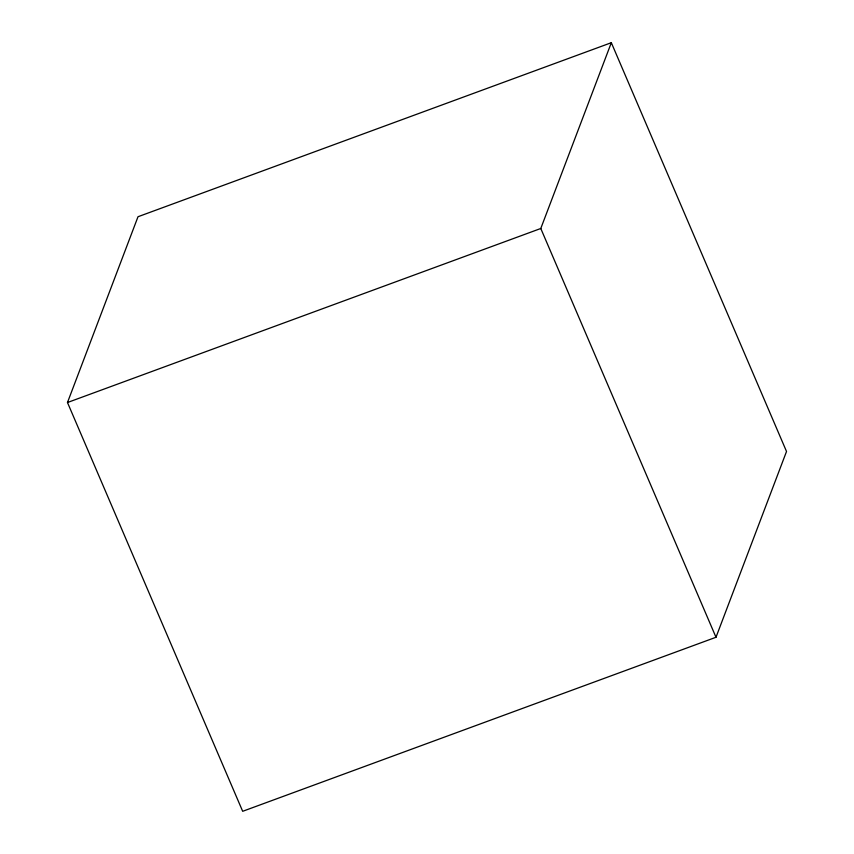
<?xml version="1.0" encoding="UTF-8"?>
<svg xmlns="http://www.w3.org/2000/svg" width="854" height="854" viewBox="0 0 854 854"><rect width="100%" height="100%" fill="white"/><g stroke="black" fill="none" stroke-linecap="round" stroke-linejoin="round"><path stroke-width="1.28" d="M67.477 402.522L138.006 216.735L611.325 42.7L786.523 451.478L715.994 637.265L242.675 811.3L67.477 402.522L540.785 228.488L611.325 42.7M540.785 228.488L715.994 637.265"/></g></svg>
